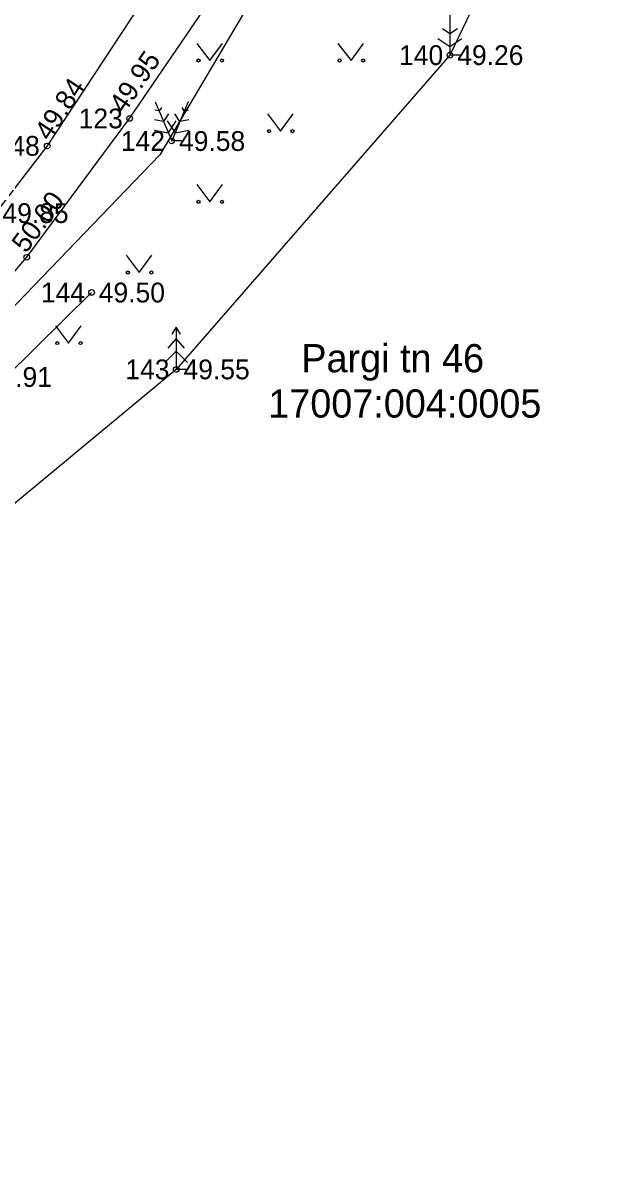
# Model space of a CAD drawing. Extents: x 641054 to 642261, y 6455097 to 6456161.
# Drawn here: x 641871.39 to 641892.34, y 6455274.6 to 6455315.33 of the extents above; entities that cross this region are included whole.
import ezdxf

# ---------------------------------------------------------------- set-up
doc = ezdxf.new("R2010")
doc.units = 0
for name, color, linetype in [('HALJASTUS', 7, 'Continuous'), ('KORGUS', 7, 'Continuous'), ('MOOTKORG', 7, 'Continuous'), ('MOOTNR', 7, 'Continuous'), ('MOOTPIIR', 7, 'Continuous'), ('PIIR', 7, 'Continuous'), ('PUU', 7, 'Continuous'), ('TEE', 7, 'Continuous')]:
    doc.layers.add(name, color=color, linetype=linetype)

msp = doc.modelspace()

# ---------------------------------------------------------------- linework, layer by layer
at = {"layer": 'HALJASTUS'}
for p, q in [((641877.537, 6455314.607), (641878, 6455314)), ((641878, 6455314), (641878.446, 6455314.607)), ((641882.537, 6455314.607), (641883, 6455314)), ((641883, 6455314), (641883.446, 6455314.607)), ((641880.037, 6455312.107), (641880.5, 6455311.5)), ((641880.5, 6455311.5), (641880.946, 6455312.107)), ((641877.537, 6455309.607), (641878, 6455309)), ((641878, 6455309), (641878.446, 6455309.607)), ((641875.037, 6455307.107), (641875.5, 6455306.5)), ((641875.5, 6455306.5), (641875.946, 6455307.107)), ((641872.537, 6455304.607), (641873, 6455304)), ((641873, 6455304), (641873.446, 6455304.607))]:
    msp.add_line(p, q, dxfattribs=at)
msp.add_lwpolyline([(641873.815, 6455305.791), (641868.795, 6455300.843), (641863.139, 6455295.307)], dxfattribs=at)
for centre in [(641877.599, 6455314), (641878.428, 6455314), (641882.599, 6455314), (641883.428, 6455314), (641880.099, 6455311.5), (641880.928, 6455311.5), (641877.599, 6455309), (641878.428, 6455309), (641875.099, 6455306.5), (641875.928, 6455306.5), (641872.599, 6455304), (641873.428, 6455304)]:
    msp.add_circle(centre, 0.055, dxfattribs=at)
at = {"layer": 'KORGUS'}
for centre in [(641886.501, 6455314.192), (641875.162, 6455311.95), (641872.246, 6455310.976), (641876.652, 6455311.154), (641871.52, 6455307.037), (641873.815, 6455305.791), (641876.809, 6455303.068)]:
    msp.add_circle(centre, 0.1, dxfattribs=at)
at = {"layer": 'MOOTPIIR'}
msp.add_lwpolyline([(641895.383, 6455331.914), (641890.794, 6455323.135), (641886.501, 6455314.192), (641876.809, 6455303.068), (641864.733, 6455293.059), (641858.199, 6455284.856), (641847.605, 6455283.517), (641848.686, 6455276.106), (641846.166, 6455275.171), (641843.29, 6455282.183), (641833.46, 6455278.065), (641827.758, 6455275.95)], dxfattribs=at)
at = {"layer": 'PIIR'}
msp.add_lwpolyline([(641859.55, 6455293.34), (641847.28, 6455283.85), (641861.08, 6455244.15), (641906.64, 6455283.7), (641903.17, 6455311.75), (641884.55, 6455324.72), (641876.23, 6455310.66)], close=True, dxfattribs=at)
at = {"layer": 'PUU'}
for p, q in [((641886.501, 6455315.692), (641886.501, 6455314.192)), ((641886.501, 6455314.942), (641886.234, 6455315.12)), ((641886.768, 6455315.12), (641886.501, 6455314.942)), ((641886.077, 6455314.781), (641886.501, 6455314.499)), ((641886.501, 6455314.499), (641886.925, 6455314.781)), ((641886.861, 6455314.192), (641886.501, 6455314.192)), ((641876.206, 6455312.214), (641876.059, 6455312.242)), ((641876.07, 6455312.536), (641876.652, 6455311.154)), ((641876.288, 6455312.339), (641876.206, 6455312.214)), ((641877.234, 6455312.536), (641876.652, 6455311.154)), ((641877.098, 6455312.214), (641877.016, 6455312.339)), ((641877.245, 6455312.242), (641877.098, 6455312.214)), ((641876.361, 6455311.845), (641876.046, 6455311.905)), ((641876.538, 6455312.112), (641876.361, 6455311.845)), ((641876.49, 6455311.862), (641876.771, 6455311.436)), ((641876.533, 6455311.436), (641876.814, 6455311.862)), ((641876.943, 6455311.845), (641876.766, 6455312.112)), ((641877.258, 6455311.905), (641876.943, 6455311.845)), ((641876.032, 6455311.532), (641876.533, 6455311.436)), ((641876.771, 6455311.436), (641877.272, 6455311.532)), ((641877.012, 6455311.154), (641876.652, 6455311.154)), ((641876.809, 6455304.568), (641876.659, 6455304.318)), ((641876.959, 6455304.318), (641876.809, 6455304.568)), ((641876.809, 6455304.568), (641876.809, 6455303.068)), ((641876.809, 6455304.168), (641876.509, 6455303.818)), ((641877.109, 6455303.818), (641876.809, 6455304.168)), ((641876.809, 6455303.718), (641876.409, 6455303.318)), ((641877.209, 6455303.318), (641876.809, 6455303.718)), ((641877.169, 6455303.068), (641876.809, 6455303.068))]:
    msp.add_line(p, q, dxfattribs=at)
at = {"layer": 'TEE'}
for points in [[(641897.862, 6455368.428), (641895.822, 6455362.265), (641892.997, 6455354.298), (641889.691, 6455344.811), (641887.444, 6455339.282), (641885.064, 6455333.734), (641882.429, 6455328.283), (641880.587, 6455324.705), (641877.618, 6455319.49), (641875.549, 6455315.99), (641872.246, 6455310.976), (641870.403, 6455308.6), (641869.196, 6455306.961), (641867.877, 6455305.487), (641866.606, 6455303.984), (641865.222, 6455302.548), (641863.836, 6455301.078), (641862.288, 6455299.68), (641860.865, 6455298.305), (641858.413, 6455296.012), (641856.811, 6455294.733), (641852.89, 6455291.529)], [(641867.55, 6455302.403), (641871.52, 6455307.037), (641875.162, 6455311.95), (641878.797, 6455317.283), (641882.474, 6455323.518), (641885.318, 6455328.865), (641888.302, 6455335.786)]]:
    msp.add_lwpolyline(points, dxfattribs=at)

# ---------------------------------------------------------------- texts
at = {"layer": 'KORGUS'}
for s, rotation, p in [(' 49.95', 55.7215, (641874.82, 6455311.87)), (' 49.84', 56.6249, (641872.19, 6455310.9)), (' 50.00', 53.4505, (641871.34, 6455306.94))]:
    msp.add_text(s, height=0.7, rotation=rotation, dxfattribs=at).set_placement(p)
for s, p in [(' 49.26', (641886.5, 6455313.84)), (' 49.58', (641876.65, 6455310.8)), (' 49.55', (641876.81, 6455302.72))]:
    msp.add_text(s, height=0.7, dxfattribs=at).set_placement(p)
at = {"layer": 'MOOTKORG'}
for s, p in [(' 49.85', (641870.4, 6455308.25)), (' 49.50', (641873.81, 6455305.44)), (' 49.91', (641869.81, 6455302.45))]:
    msp.add_text(s, height=0.7, dxfattribs=at).set_placement(p)
at = {"layer": 'MOOTNR'}
for s, p in [('140 ', (641884.7, 6455313.84)), ('123 ', (641873.36, 6455311.6)), ('142 ', (641874.85, 6455310.8)), ('48 ', (641870.94, 6455310.63)), ('144 ', (641872.02, 6455305.44)), ('143 ', (641875.01, 6455302.72))]:
    msp.add_text(s, height=0.7, dxfattribs=at).set_placement(p)
at = {"layer": 'PIIR'}
for s, p in [('Pargi tn 46', (641881.24, 6455302.966)), ('17007:004:0005', (641880.07, 6455301.364))]:
    msp.add_text(s, height=0.99996, dxfattribs=at).set_placement(p)

doc.saveas('drawing.dxf')
